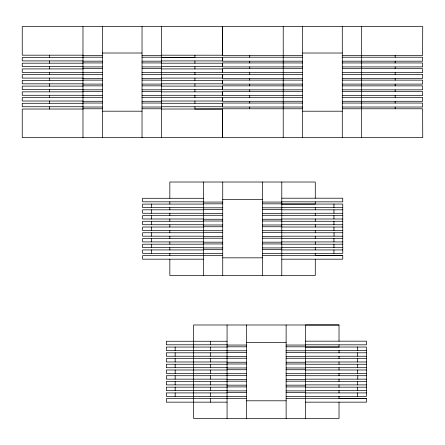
<?xml version="1.0" encoding="UTF-8"?>
<svg xmlns="http://www.w3.org/2000/svg" width="445" height="445" viewBox="0 0 445 445"><rect width="100%" height="100%" fill="white"/><g stroke="black" fill="none" stroke-linecap="round" stroke-linejoin="round"><path stroke-width="0.67" d="M161.429 55.191L194.927 55.213L194.927 57.427L161.429 57.427L222.4 57.427L222.4 60.915L161.429 60.915M281.785 201.819L315.282 201.841L315.282 204.055L281.785 204.055L342.756 204.055L342.756 253.383L281.785 253.383M305.526 344.792L339.023 344.814L339.023 347.028L305.526 347.028L366.496 347.028L366.496 396.356L305.526 396.356M281.785 259.185L342.761 259.185L342.75 255.619L315.282 255.63M82.976 109.031L22.25 109.031L22.25 137.638L222.506 137.633L222.394 108.992L194.927 109.031L194.927 106.75M305.526 402.158L366.502 402.158L366.485 398.592L339.023 398.631L339.023 396.356M102.372 53.016L142.038 53.016M302.611 53.027L342.283 53.027M82.976 55.186L22.25 55.186L22.25 26.572L422.733 26.589L422.622 55.458L342.283 55.453M194.927 55.213L222.378 55.219L222.494 26.583L222.494 55.453L302.611 55.453M82.976 55.441L102.372 55.441M142.038 55.441L161.429 55.441M82.976 57.205L102.372 57.205M142.038 57.205L161.429 57.205M302.611 57.216L222.494 57.216L222.494 61.182L302.611 61.182M342.283 57.216L422.644 57.216L422.644 61.182L342.283 61.182M82.976 57.461L22.25 57.461L22.25 60.915L82.976 60.915M82.976 61.171L102.372 61.171M142.038 61.171L161.429 61.171M82.976 62.934L102.372 62.934M142.038 62.934L161.429 62.934M302.611 62.945L222.494 62.945L222.494 66.911L302.611 66.911M342.283 62.945L422.644 62.945L422.644 66.911L342.283 66.911M82.976 63.19L22.25 63.19L22.25 66.644L82.976 66.644M161.429 63.19L222.4 63.19L222.4 66.644L161.429 66.644M82.976 66.9L102.372 66.9M142.038 66.9L161.429 66.9M82.976 68.663L102.372 68.663M142.038 68.663L161.429 68.663M302.611 68.675L222.494 68.675L222.494 72.641L302.611 72.641M342.283 68.675L422.644 68.675L422.644 72.641L342.283 72.641M82.976 68.919L22.25 68.919L22.25 72.374L82.976 72.374M161.429 68.919L222.4 68.919L222.4 72.374L161.429 72.374M82.976 72.63L102.372 72.63M142.038 72.63L161.429 72.63M82.976 74.393L102.372 74.393M142.038 74.393L161.429 74.393M302.611 74.404L222.494 74.404L222.494 78.37L302.611 78.37M342.283 74.404L422.644 74.404L422.644 78.37L342.283 78.37M82.976 74.649L22.25 74.649L22.25 78.103L82.976 78.103M161.429 74.649L222.4 74.649L222.4 78.103L161.429 78.103M82.976 78.359L102.372 78.359M142.038 78.359L161.429 78.359M82.976 80.122L102.372 80.122M142.038 80.122L161.429 80.122M302.611 80.133L222.494 80.133L222.494 84.099L302.611 84.099M342.283 80.133L422.644 80.133L422.644 84.099L342.283 84.099M82.976 80.378L22.25 80.378L22.25 83.832L82.976 83.832M161.429 80.378L222.4 80.378L222.4 83.832L161.429 83.832M82.976 84.088L102.372 84.088M142.038 84.088L161.429 84.088M82.976 85.852L102.372 85.852M142.038 85.852L161.429 85.852M302.611 85.863L222.494 85.863L222.494 89.829L302.611 89.829M342.283 85.863L422.644 85.863L422.644 89.829L342.283 89.829M82.976 86.113L22.25 86.113L22.25 89.562L82.976 89.562M161.429 86.113L222.4 86.113L222.4 89.562L161.429 89.562M82.976 89.818L102.372 89.818M142.038 89.818L161.429 89.818M82.976 91.581L102.372 91.581M142.038 91.581L161.429 91.581M302.611 91.592L222.494 91.592L222.494 95.558L302.611 95.558M342.283 91.592L422.644 91.592L422.644 95.558L342.283 95.558M82.976 91.842L22.25 91.842L22.25 95.291L82.976 95.291M161.429 91.842L222.4 91.842L222.4 95.291L161.429 95.291M82.976 95.547L102.372 95.547M142.038 95.547L161.429 95.547M82.976 97.31L102.372 97.31M142.038 97.31L161.429 97.31M302.611 97.322L222.494 97.322L222.494 101.288L302.611 101.288M342.283 97.322L422.644 97.322L422.644 101.288L342.283 101.288M82.976 97.572L22.25 97.572L22.25 101.021L82.976 101.021M161.429 97.572L222.4 97.572L222.4 101.021L161.429 101.021M82.976 101.282L102.372 101.282M142.038 101.282L161.429 101.282M82.976 103.04L102.372 103.04M142.038 103.04L161.429 103.04M302.611 103.051L222.494 103.051L222.494 107.017L302.611 107.017M342.283 103.051L422.644 103.051L422.644 107.017L342.283 107.017M82.976 103.301L22.25 103.301L22.25 106.75L82.976 106.75M161.429 103.301L222.4 103.301L222.4 106.75L161.429 106.75M82.976 107.011L102.372 107.011M142.038 107.011L161.429 107.011M82.976 108.775L102.372 108.775M142.038 108.775L161.429 108.775M302.611 108.78L222.494 108.78L222.494 137.65L422.75 137.638L422.633 108.775L342.283 108.78M161.429 109.031L222.394 108.992M102.372 111.194L142.038 111.194M302.611 111.206L342.283 111.206M281.785 198.203L342.75 198.203L342.733 201.852L315.282 201.841M203.332 198.286L142.606 198.286L142.606 201.813L203.332 201.813M222.728 199.644L262.394 199.644M203.332 202.069L222.728 202.069M262.394 202.069L281.785 202.069M203.332 203.832L222.728 203.832M262.394 203.832L281.785 203.832M203.332 204.088L142.606 204.088L142.606 207.542L203.332 207.542M281.785 207.542L342.756 207.542M203.332 207.798L222.728 207.798M262.394 207.798L281.785 207.798M203.332 209.562L222.728 209.562M262.394 209.562L281.785 209.562M203.332 209.817L142.606 209.817L142.606 213.272L203.332 213.272M281.785 209.817L342.756 209.817M281.785 213.272L342.756 213.272M203.332 213.528L222.728 213.528M262.394 213.528L281.785 213.528M203.332 215.291L222.728 215.291M262.394 215.291L281.785 215.291M203.332 215.552L142.606 215.552L142.606 219.001L203.332 219.001M281.785 215.552L342.756 215.552M281.785 219.001L342.756 219.001M203.332 219.257L222.728 219.257M262.394 219.257L281.785 219.257M203.332 221.02L222.728 221.02M262.394 221.02L281.785 221.02M203.332 221.282L142.606 221.282L142.606 224.731L203.332 224.731M281.785 221.282L342.756 221.282M281.785 224.731L342.756 224.731M203.332 224.986L222.728 224.986M262.394 224.986L281.785 224.986M203.332 226.75L222.728 226.75M262.394 226.75L281.785 226.75M203.332 227.011L142.606 227.011L142.606 230.46L203.332 230.46M281.785 227.011L342.756 227.011M281.785 230.46L342.756 230.46M203.332 230.721L222.728 230.721M262.394 230.721L281.785 230.721M203.332 232.479L222.728 232.479M262.394 232.479L281.785 232.479M203.332 232.741L142.606 232.741L142.606 236.189L203.332 236.189M281.785 232.741L342.756 232.741M281.785 236.189L342.756 236.189M203.332 236.451L222.728 236.451M262.394 236.451L281.785 236.451M203.332 238.214L222.728 238.214M262.394 238.214L281.785 238.214M203.332 238.47L142.606 238.47L142.606 241.919L203.332 241.919M281.785 238.47L342.756 238.47M281.785 241.919L342.756 241.919M203.332 242.18L222.728 242.18M262.394 242.18L281.785 242.18M203.332 243.943L222.728 243.943M262.394 243.943L281.785 243.943M203.332 244.199L142.606 244.199L142.606 247.648L203.332 247.648M281.785 244.199L342.756 244.199M281.785 247.648L342.756 247.648M203.332 247.91L222.728 247.91M262.394 247.91L281.785 247.91M203.332 249.673L222.728 249.673M262.394 249.673L281.785 249.673M203.332 249.929L142.606 249.929L142.606 253.383L203.332 253.383M281.785 249.929L342.756 249.929M203.332 253.639L222.728 253.639M262.394 253.639L281.785 253.639M203.332 255.402L222.728 255.402M262.394 255.402L281.785 255.402M203.332 255.658L142.606 255.658L142.606 259.185L203.332 259.185M281.785 255.658L342.75 255.619M222.728 257.827L262.394 257.827M339.023 341.176L339.023 324.995L305.526 324.989L305.526 418.428M339.023 324.995L193.575 324.989L193.575 418.428L339.023 418.428L339.023 402.163M305.526 341.176L366.485 341.176L366.474 344.825L339.023 344.814M227.072 341.259L166.341 341.259L166.341 344.786L227.072 344.786M246.463 342.617L286.129 342.617M227.072 345.042L246.463 345.042M286.129 345.042L305.526 345.042M227.072 346.805L246.463 346.805M286.129 346.805L305.526 346.805M227.072 347.061L166.341 347.061L166.341 350.515L227.072 350.515M305.526 350.515L366.496 350.515M227.072 350.771L246.463 350.771M286.129 350.771L305.526 350.771M227.072 352.535L246.463 352.535M286.129 352.535L305.526 352.535M227.072 352.79L166.341 352.79L166.341 356.245L227.072 356.245M305.526 352.79L366.496 352.79M305.526 356.245L366.496 356.245M227.072 356.501L246.463 356.501M286.129 356.501L305.526 356.501M227.072 358.264L246.463 358.264M286.129 358.264L305.526 358.264M227.072 358.525L166.341 358.525L166.341 361.974L227.072 361.974M305.526 358.525L366.496 358.525M305.526 361.974L366.496 361.974M227.072 362.23L246.463 362.23M286.129 362.23L305.526 362.23M227.072 363.993L246.463 363.993M286.129 363.993L305.526 363.993M227.072 364.255L166.341 364.255L166.341 367.704L227.072 367.704M305.526 364.255L366.496 364.255M305.526 367.704L366.496 367.704M227.072 367.959L246.463 367.959M286.129 367.959L305.526 367.959M227.072 369.723L246.463 369.723M286.129 369.723L305.526 369.723M227.072 369.984L166.341 369.984L166.341 373.433L227.072 373.433M305.526 369.984L366.496 369.984M305.526 373.433L366.496 373.433M227.072 373.694L246.463 373.694M286.129 373.694L305.526 373.694M227.072 375.452L246.463 375.452M286.129 375.452L305.526 375.452M227.072 375.714L166.341 375.714L166.341 379.162L227.072 379.162M305.526 375.714L366.496 375.714M305.526 379.162L366.496 379.162M227.072 379.424L246.463 379.424M286.129 379.424L305.526 379.424M227.072 381.187L246.463 381.187M286.129 381.187L305.526 381.187M227.072 381.443L166.341 381.443L166.341 384.892L227.072 384.892M305.526 381.443L366.496 381.443M305.526 384.892L366.496 384.892M227.072 385.153L246.463 385.153M286.129 385.153L305.526 385.153M227.072 386.916L246.463 386.916M286.129 386.916L305.526 386.916M227.072 387.172L166.341 387.172L166.341 390.621L227.072 390.621M305.526 387.172L366.496 387.172M305.526 390.621L366.496 390.621M227.072 390.882L246.463 390.882M286.129 390.882L305.526 390.882M227.072 392.646L246.463 392.646M286.129 392.646L305.526 392.646M227.072 392.902L166.341 392.902L166.341 396.356L227.072 396.356M305.526 392.902L366.496 392.902M227.072 396.612L246.463 396.612M286.129 396.612L305.526 396.612M227.072 398.375L246.463 398.375M286.129 398.375L305.526 398.375M227.072 398.631L166.341 398.631L166.341 402.158L227.072 402.158M305.526 398.631L366.485 398.592M246.463 400.8L286.129 400.8M395.171 55.453L395.171 57.216M395.171 61.182L395.171 62.945M395.171 66.911L395.171 68.675M395.171 72.641L395.171 74.404M395.171 78.37L395.171 80.133M395.171 84.099L395.171 85.863M395.171 89.829L395.171 91.592M395.171 95.558L395.171 97.322M395.171 101.288L395.171 103.051M395.171 107.017L395.171 108.78M361.674 26.583L361.674 137.65M357.769 375.714L357.769 379.162M357.68 347.028L357.68 350.515M357.68 352.79L357.68 356.245M357.68 358.525L357.68 361.974M357.68 364.255L357.68 367.704M357.68 369.984L357.68 373.433M357.68 381.443L357.68 384.892M357.68 387.172L357.68 390.621M357.68 392.902L357.68 396.356M342.283 26.583L342.283 137.65M339.023 350.515L339.023 352.79M339.023 356.245L339.023 358.525M339.023 361.974L339.023 364.255M339.023 367.704L339.023 369.984M339.023 373.433L339.023 375.714M339.023 379.162L339.023 381.443M339.023 384.892L339.023 387.172M339.023 390.621L339.023 392.902M334.034 232.741L334.034 236.189M333.945 204.055L333.945 207.542M333.945 209.817L333.945 213.272M333.945 215.552L333.945 219.001M333.945 221.282L333.945 224.731M333.945 227.011L333.945 230.46M333.945 238.47L333.945 241.919M333.945 244.199L333.945 247.648M333.945 249.929L333.945 253.383M315.282 198.203L315.282 182.022L169.834 182.016L169.834 198.286M315.282 207.542L315.282 209.817M315.282 213.272L315.282 215.552M315.282 219.001L315.282 221.282M315.282 224.731L315.282 227.011M315.282 230.46L315.282 232.741M315.282 236.189L315.282 238.47M315.282 241.919L315.282 244.199M315.282 247.648L315.282 249.929M315.282 253.383L315.282 255.658M315.282 259.19L315.282 275.455L169.834 275.455L169.834 259.185M302.611 26.583L302.611 137.65M286.129 324.989L286.129 418.428M283.22 26.583L283.22 137.65M281.785 182.016L281.785 275.455M262.394 182.016L262.394 275.455M249.723 55.453L249.723 57.216M249.723 61.182L249.723 62.945M249.723 66.911L249.723 68.675M249.723 72.641L249.723 74.404M249.723 78.37L249.723 80.133M249.723 84.099L249.723 85.863M249.723 89.829L249.723 91.592M249.723 95.558L249.723 97.322M249.723 101.288L249.723 103.051M249.723 107.017L249.723 108.78M246.463 324.989L246.463 418.428M227.072 324.989L227.072 418.428M222.728 182.016L222.728 275.455M210.324 341.259L210.324 344.786M210.324 347.061L210.324 350.515M210.324 352.79L210.324 356.245M210.324 358.525L210.324 361.974M210.324 364.255L210.324 367.704M210.324 369.984L210.324 373.433M210.324 375.714L210.324 379.162M210.324 381.443L210.324 384.892M210.324 387.172L210.324 390.621M210.324 392.902L210.324 396.356M210.324 398.631L210.324 402.158M203.332 182.016L203.332 275.455M194.927 60.915L194.927 63.19M194.927 66.644L194.927 68.919M194.927 72.374L194.927 74.649M194.927 78.103L194.927 80.378M194.927 83.832L194.927 86.113M194.927 89.562L194.927 91.842M194.927 95.291L194.927 97.572M194.927 101.021L194.927 103.301M175.158 347.061L175.158 350.515M175.158 352.79L175.158 356.245M175.158 358.525L175.158 361.974M175.158 364.255L175.158 367.704M175.158 369.984L175.158 373.433M175.158 375.714L175.158 379.162M175.158 381.443L175.158 384.892M175.158 387.172L175.158 390.621M175.158 392.902L175.158 396.356M169.834 201.813L169.834 204.088M169.834 207.542L169.834 209.817M169.834 213.272L169.834 215.552M169.834 219.001L169.834 221.282M169.834 224.731L169.834 227.011M169.834 230.46L169.834 232.741M169.834 236.189L169.834 238.47M169.834 241.919L169.834 244.199M169.834 247.648L169.834 249.929M169.834 253.383L169.834 255.658M161.429 26.572L161.429 137.638M151.422 204.088L151.422 207.542M151.422 209.817L151.422 213.272M151.422 215.552L151.422 219.001M151.422 221.282L151.422 224.731M151.422 227.011L151.422 230.46M151.422 232.741L151.422 236.189M151.422 238.47L151.422 241.919M151.422 244.199L151.422 247.648M151.422 249.929L151.422 253.383M142.038 26.572L142.038 137.638M102.372 26.572L102.372 137.638M82.976 26.572L82.976 137.638M49.478 55.186L49.478 57.461M49.478 60.915L49.478 63.19M49.478 66.644L49.478 68.919M49.478 72.374L49.478 74.649M49.478 78.103L49.478 80.378M49.478 83.832L49.478 86.113M49.478 89.562L49.478 91.842M49.478 95.291L49.478 97.572M49.478 101.021L49.478 103.301M49.478 106.75L49.478 109.031"/></g></svg>
